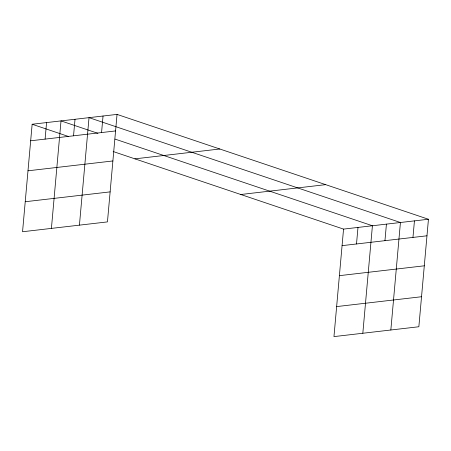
<?xml version="1.0" encoding="UTF-8"?>
<svg xmlns="http://www.w3.org/2000/svg" width="451" height="451" viewBox="0 0 451 451"><rect width="100%" height="100%" fill="white"/><g stroke="black" fill="none" stroke-linecap="round" stroke-linejoin="round"><path stroke-width="0.68" d="M32.145 124.251L22.55 231.746L107.451 221.898L117.04 114.396L32.145 124.251L68.377 136.45M45.1 139.117L46.577 122.576M51.414 228.398L61.009 120.902L97.901 133.321M73.541 135.813L75.018 119.273M79.432 225.145L89.027 117.649L400.432 222.501L390.842 330.002M101.56 132.566L103.037 116.02M113.167 151.53L343.549 229.102L333.96 336.604L418.855 326.75L428.45 219.254L117.04 114.396M356.51 243.968L357.987 227.428M362.824 333.255L372.419 225.754L115.028 139.088M384.951 240.671L386.428 224.13M412.964 237.418L414.441 220.877M30.668 140.791L115.563 130.937M27.99 170.805L112.885 160.956M134.911 158.853L219.806 148.999M25.228 201.732L110.129 191.878M240.789 194.505L325.684 184.651M343.549 229.102L428.45 219.254M342.078 245.648L426.973 235.794M339.394 275.662L424.295 265.808M336.638 306.59L421.533 296.735"/></g></svg>
